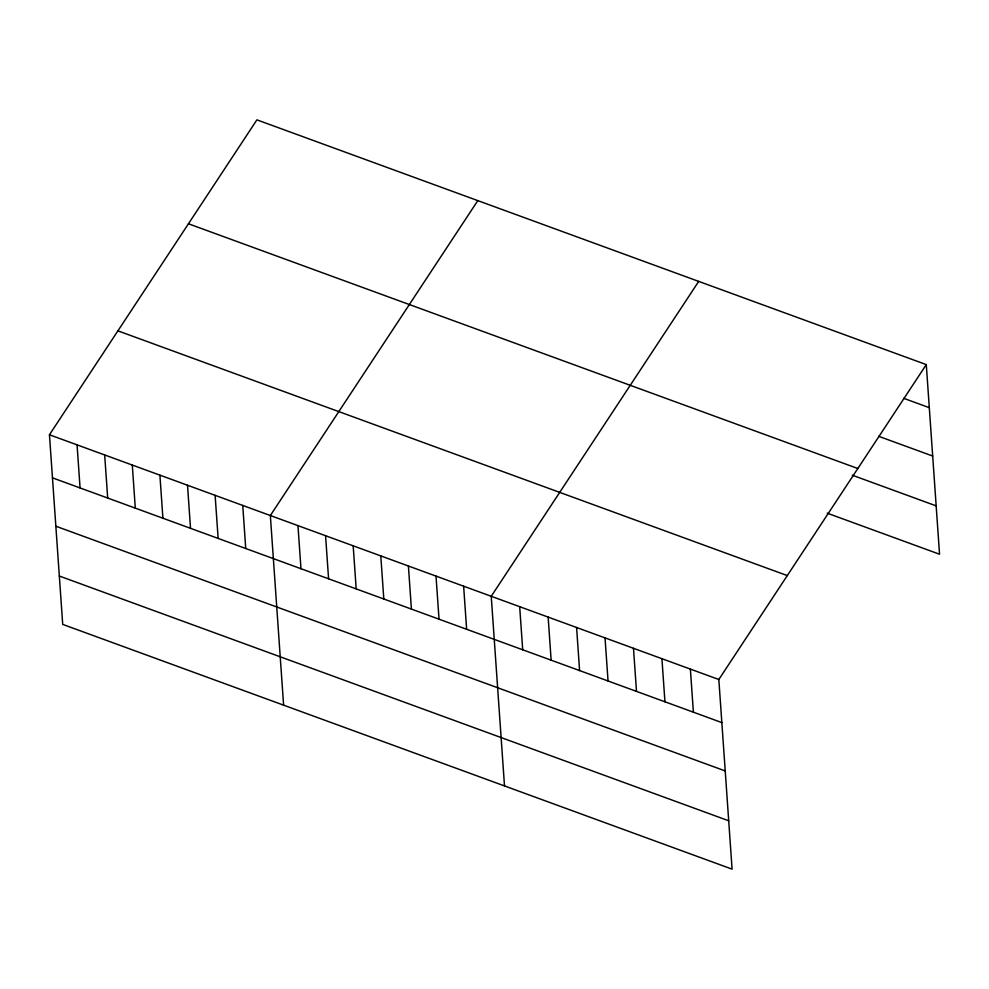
<?xml version="1.0" encoding="UTF-8"?>
<svg xmlns="http://www.w3.org/2000/svg" width="989" height="989" viewBox="0 0 989 989"><rect width="100%" height="100%" fill="white"/><g stroke="black" fill="none" stroke-linecap="round" stroke-linejoin="round"><path stroke-width="1.48" d="M926.285 364.607L718.83 679.505L732.083 869.146L62.715 624.393L49.45 434.764L256.917 119.854L926.285 364.607L939.55 554.236L827.175 513.155M477.811 200.619L270.343 515.529L283.608 705.169M698.704 281.395L491.236 596.293L504.501 785.934M903.699 398.32L929.301 407.678M878.628 436.285L932.689 456.04M188.454 223.774L857.822 468.514M852.246 475.19L936.163 505.874M117.914 330.845L787.293 575.586M49.45 434.764L718.83 679.505M52.466 477.848L721.834 722.588M55.841 526.21L725.221 770.95M59.328 576.031L728.708 820.783M690.371 669.108L693.388 712.179M661.925 658.699L664.942 701.782M633.479 648.302L636.496 691.385M605.033 637.893L608.05 680.976M576.587 627.496L579.591 670.579M548.141 617.099L551.145 660.17M519.682 606.69L522.699 649.773M463.631 586.193L466.635 629.276M436.013 576.105L439.029 619.176M408.408 566.005L411.412 609.088M380.79 555.905L383.806 598.988M353.184 545.817L356.188 588.9M325.566 535.717L328.583 578.8M297.961 525.629L300.965 568.7M242.738 505.428L245.742 548.512M215.12 495.341L218.136 538.412M187.514 485.24L190.518 528.324M159.897 475.14L162.913 518.224M132.291 465.053L135.295 508.123M104.673 454.952L107.69 498.036M77.068 444.852L80.072 487.936"/></g></svg>
